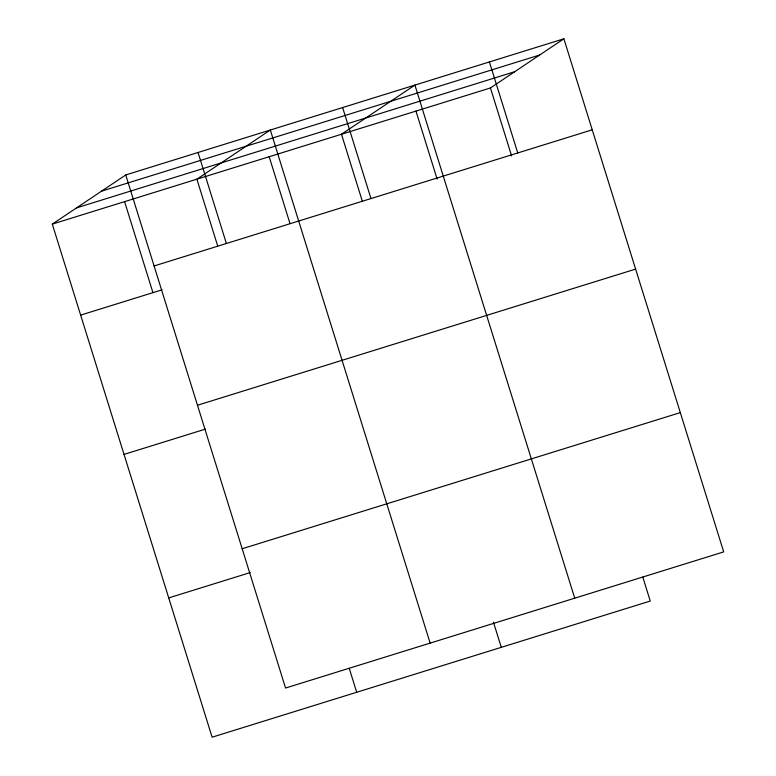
<?xml version="1.0" encoding="UTF-8"?>
<svg xmlns="http://www.w3.org/2000/svg" width="776" height="776" viewBox="0 0 776 776"><rect width="100%" height="100%" fill="white"/><g stroke="black" fill="none" stroke-linecap="round" stroke-linejoin="round"><path stroke-width="1.16" d="M642.79 577.072L650.249 601.051L212.11 737.2L52.302 224.109L125.751 174.949L563.89 38.8L723.698 551.891L285.558 688.04L125.751 174.949M52.302 224.109L490.442 87.96L563.89 38.8M101.511 191.168L539.65 55.018M76.533 207.881L514.682 71.731M154.094 265.964L592.233 129.805M80.646 315.114L162.116 289.797M197.473 405.247L635.622 269.097M124.024 454.406L205.504 429.089M242.17 548.758L680.319 412.609M168.722 597.908L250.202 572.591M489.404 61.944L517.757 152.959M490.442 87.96L511.617 155.928M574.735 598.189L414.917 85.088L341.469 134.248L362.285 201.062M415.955 111.104L437.13 179.072M342.633 107.554L370.976 198.569M493.458 622.226L501.286 647.339M430.147 643.11L270.339 130.019L196.881 179.178L217.697 245.992M269.175 156.713L289.991 223.527M198.045 152.484L226.388 243.499M349.229 668.291L356.698 692.27M124.587 201.644L152.94 292.649"/></g></svg>
